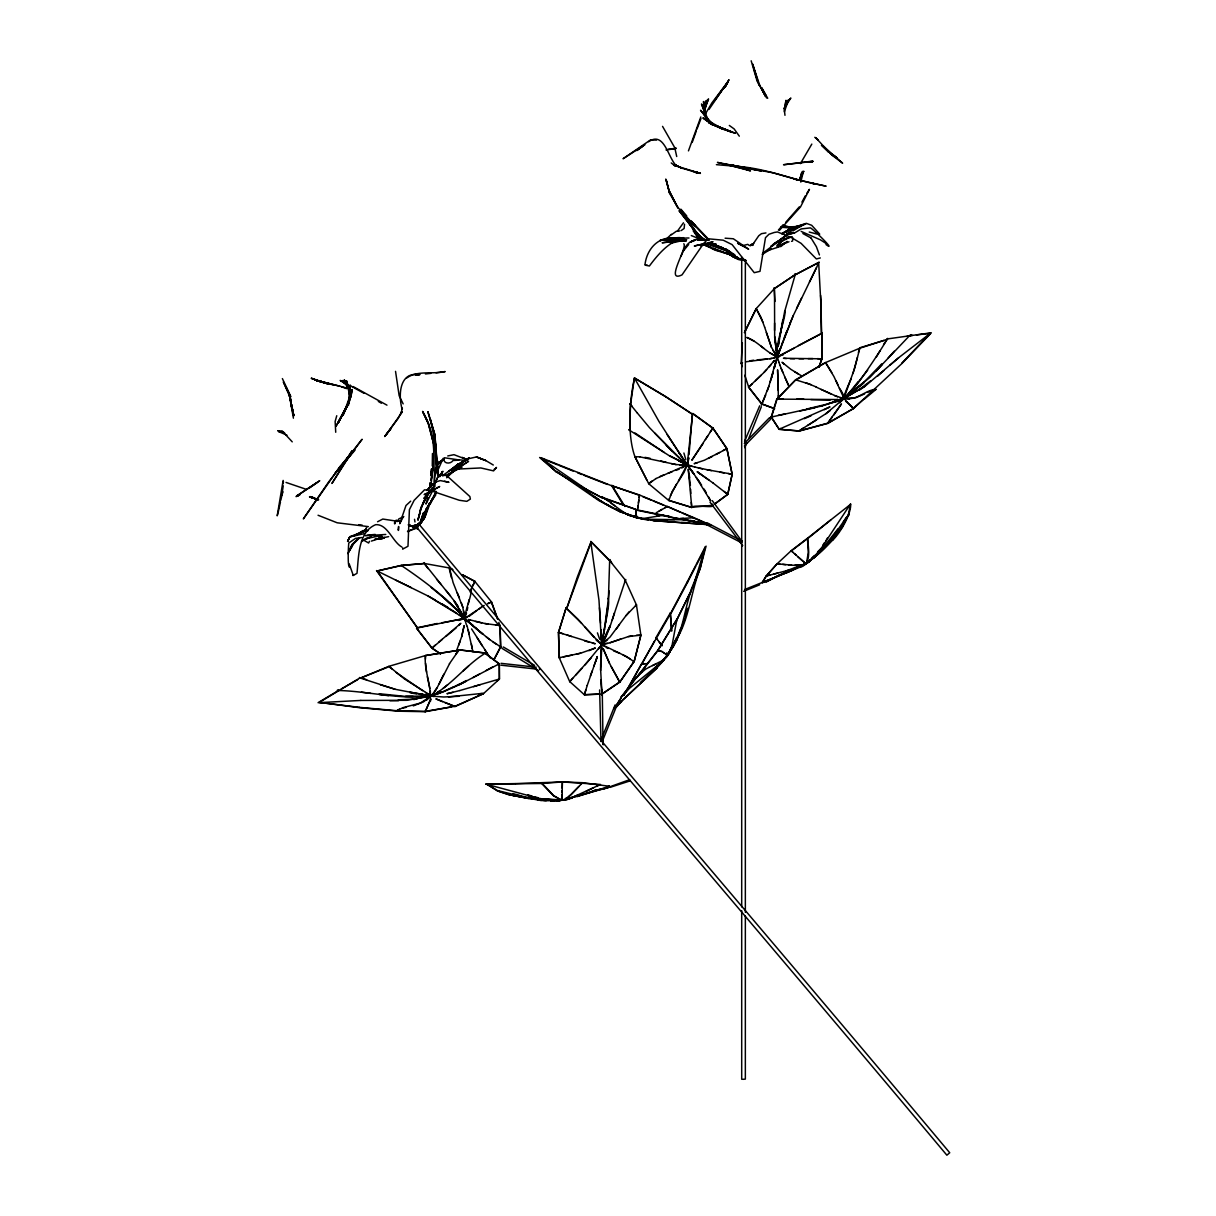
<?xml version="1.0" encoding="UTF-8"?>
<svg xmlns="http://www.w3.org/2000/svg" width="1216" height="1216" viewBox="0 0 1216 1216"><rect width="100%" height="100%" fill="white"/><g stroke="black" fill="none" stroke-linecap="round" stroke-linejoin="round"><path stroke-width="1.5" d="M604.55 646.471L601.935 644.054L610.022 637.062L625.951 615.691L636.439 604.838L640.847 635.026M430.266 696.16C430.692 683.65 423.867 669.119 425.463 655.561L388.907 666.322L404.609 679.06L431.65 696.084M436.118 452.489L434.872 434.644L427.85 411.692L434.872 434.644L437.076 461.791L434.218 434.249L435.982 463.57M693.804 517.651L639.494 494.988L637.792 508.501L638.066 505.795M425.478 659.148L425.509 655.546L459.116 650.195L425.509 655.546M562.187 788.272L562.37 781.949L562.111 798.76L562.248 794.55M600.674 670.274L602.042 695.218L600.75 679.653M764.651 327.195L771.461 347.35L777.024 356.501L774.668 337.364L774.501 288.466L756.154 308.682L760.973 317.27L764.651 327.21M774.562 330.418L774.622 323.076M431.665 696.008L438.079 693.318M432.273 465.926L432.47 453.477M455.058 706.526L435.875 698.85L442.502 701.678M568.936 798.532L607.088 787.786L629.69 779.669M425.22 711.679L430.874 698.774L425.174 711.694L454.966 706.283L483.39 693.698L455.103 706.511L444.828 702.498M564.786 799.718L561.762 800.28L566.322 799.079M600.689 670.259L601.814 644.602L626.544 656.594L634.068 661.686L619.81 682.1L602.118 694.047M601.388 647.064L601.54 644.799L585.018 664.924M399.471 709.156L395.823 711.269L402.846 707.682L420.356 703.076L429.248 697.285M601.084 656.214L601.479 647.216L600.643 665.198M635.056 456.912L634.934 456.699C626.65 433.93 630.01 396.857 634.539 378.115L665.426 396.614M629.675 430.038L630.526 404.73L634.387 377.887L665.365 396.37L692.451 414.337L692.831 413.455L712.941 428.169L726.91 448.643L732.169 474.362M431.665 695.841L441.955 691.889M572.128 798.167L563.418 800.128M601.89 643.918L610.022 626.559L625.389 580.214L609.885 560.85L590.733 541.394L609.657 560.485L608.41 599.078L603.744 634.022M783.53 354.616L777.662 356.668L779.334 356.714C771.567 353.795 786.022 318.47 785.034 311.19M792.726 237.652L792.604 240.996L791.555 241.346M777.358 356.182L777.936 350.147L777.48 356.045M594.138 790.689L566.322 799.262M742.338 366.609L741.182 363.341L742.338 342.912M577.053 796.662L609.429 786.281L607.118 788.014L592.8 791.16M609.429 786.281L608.289 786.235M609.414 786.281L582.555 782.694L562.385 781.949L515.447 783.606M704.733 114.122L705.66 100.928L704.626 109.79M348.49 403.712L349.798 385.426L350.041 392.646M638.932 518.366C634.509 518.928 636.166 509.261 636.424 510.142L669.97 517.058M635.907 512.255L636.439 509.595L601.646 497.557L575.837 483.786L601.494 497.496M844.254 398.605L845.424 399.137L844.254 398.605L822.168 405.931M608.426 599.078L609.049 590.885M430.13 486.506L430.403 483.01M830.847 519.87L807.743 538.551C808.047 548.538 812.638 565.683 797.985 567.735M438.079 693.88L452.747 687.222M807.044 560.926L806.74 563.099M430.722 487.373L433.063 466.047L431.057 480.396M610.022 626.544C591.098 675.062 612.043 606.161 608.182 598.439M689.031 454.647L692.39 414.154L665.532 396.629M452.732 687.435L459.481 684.015M562.385 781.949L600.476 784.472L574.575 796.404L561.974 800.189M466.306 680.534L459.45 684.228M283.222 483.664L283.45 481.506M417.696 525.358L416.45 528.367L417.635 526.102M431.118 475.775L431.498 472.31M607.635 607.407L605.568 622.607M428.777 506.768L424.962 516.982L420.25 523.792L424.931 517.074L429.172 503.333M407.725 531.681L416.83 527.136M798.395 345.542L822.168 333.123L821.955 358.705L818.991 367.126M822.168 333.123L821.849 358.887L818.9 367.232M483.451 693.652L499.381 679.106L499.305 663.814L459.42 684.684L441.925 692.451M431.026 475.319L431.528 471.565M418.091 519.414L417.985 520.266L421.01 507.239L420.219 511.45L423.046 502.77L429.461 491.933L421.329 507.361L426.725 495.11M638.4 502.983L638.78 500.156M779.046 341.483L778.088 346.666L784.609 311.722M467.309 626.483C460.697 614.673 471.352 601.51 471.367 588.574L470.288 592.314M431.057 480.533C435.662 457.398 435.313 432.653 422.834 411.92L428.017 422.94L422.575 411.388M468.342 603.744L468.89 599.944M639.206 497.405L639.494 494.988M282.051 493.59L283.252 485.792M709.536 524.704L653.448 520.63L637.169 517.271M676.522 621.376L672.022 645.59L667.341 655.971M436.392 467.856L435.313 474.316L437.79 461.183L434.021 482.068L436.134 446.956L430.266 418.988L433.489 430.753M350.71 397.723L352.245 389.576L347.67 404.882L343.064 415.234L352.245 389.576L347.882 404.776L338.063 423.214L347.882 404.776L351.47 393.467L349.281 401.386L337.835 423.32L347.67 404.882L351.196 393.604L348.354 405.536M690.992 591.371L691.144 590.505L677.479 618.473L690.992 591.371L700.036 568.951L706.086 546.136L696.677 564.589M598.758 499.442L592.587 495.763M577.843 472.446L540.862 457.657L556.457 472.036L539.63 457.505L545.376 459.937M688.53 457.672L687.602 462.278M833.066 539.889C841.153 531.605 851.109 513.821 850.683 504.23L807.454 538.308L808.336 552.216L806.664 562.202M467.142 610.554L467.75 607.362M594.259 637.518L577.889 619.157L566.094 607.909L558.539 632.472L559.238 657.75L580.579 653.205L595.369 647.991L588.954 650.666M566.094 607.909L558.478 632.35M282.066 494.942L282.735 491.583L280.835 500.217M796.054 379.954L825.542 362.566L833.933 376.534L843.934 398.21L854.757 368.007L859.803 348.202L825.634 362.52L795.826 379.666M858.405 352.427L859.758 348.232M606.465 504.093L620.51 512.012L633.688 516.055M848.251 515.219C838.994 533.915 824.509 551.547 806.71 562.734L814.766 555.97L821.286 548.294L850.531 503.941L848.251 515.204C836.471 530.602 826.85 548.659 810.57 559.907M782.8 319.884L780.11 334.978M741.851 260.437L742.216 258.415M430.692 486.415L431.422 483.01L430.601 486.689M278.251 512.058L280.455 501.95M728.126 473.51L732.123 474.362L727.776 494.38L714.75 504.047M688.454 150.875L700.826 116.964M704.566 111.674L707.119 100.122L704.474 109.06M727.73 494.289L732.154 474.453M283.13 480.411L277.202 515.827L277.902 513.319M676.506 621.422L677.479 618.473L657.643 650.606L662.021 651.502L667.63 655.591M602.558 740.392L602.346 741.334L616.77 705.66M687.542 465.135L687.101 464.026L688.256 462.916L687.374 464.436M678.71 460.986L686.645 464.558L670.046 456.228L628.733 429.734L629.523 429.826M689.016 458.143L687.298 464.33L692.603 413.607L712.971 428.184M800.812 182.111L803.214 172.094M857.417 357.413L852.978 373.555M617.971 509.99L631.378 516.162L611.359 507.391M784.609 311.722L795.234 274.618L792.589 276.366M601.418 643.796L602.999 637.731M430.358 701.465L430.707 700.066M687.405 581.613L705.158 547.078L700.051 568.921L700.386 567.568M599.853 694.169L584.47 694.792L587.191 685.459M591.432 657.537L569.742 681.614L584.41 694.777L585.762 690.05M417.483 524.324L420.979 521.953L423.35 513.076L421.116 521.846L424.384 511.982M725.086 238.199L733.324 238.762L748.646 249.189L737.595 243.23L742.672 245.678L747.779 244.355C751.61 248.003 750.044 242.303 753.388 244.902L751.807 244.355L753.738 243.458M421.055 521.907L423.305 513.228M636.561 635.254L640.893 635.269L634.159 661.519L640.832 635.147L628.414 636.576L610.052 642.747L601.935 644.282L607.529 639.616M765.715 395.002L761.398 405.095L768.846 386.323L777.024 357.23M683.787 243.762C687.83 247.486 664.301 283.465 682.039 274.862L703.836 243.185L708.259 238.792L723.186 240.19L732.108 244.614L754.239 272.688L760 271.335L765.487 237.682L768.968 234.262L774.212 232.484L777.45 231.937L790.841 237.242L801.101 243.352L816.377 258.947L820.298 257.944M777.313 357.17L774.121 368.311L777.556 357.2M774.075 368.342L775.23 364.754M427.941 506.266L420.979 521.755L423.502 513.122L421.101 521.816L420.067 522.059M461.67 636.728L464.147 625.602L461.654 636.728L457.003 649.435M369.451 541.302L368.63 543.02L363.721 540.193L361.562 541.637M802.666 173.782L803.183 171.912M437.198 471.793L443.141 458.341M624.416 513.228L621.224 511.191M336.756 415.735L335.13 421.511L335.722 432.258M601.373 643.842L601.251 644.708M693.257 586.659L705.158 547.063M423.609 513.304L421.101 521.801L423.609 513.304L420.994 519.81L436.453 491.477L433.458 496.858M644.997 264.495C646.806 249.934 657.035 237.363 672.296 237.986L666.444 240.358M770.26 381.794L771.826 376.99M668.998 499.062L668.724 500.445L691.691 507.498M668.815 500.475L672.19 491.462L683.985 472.462L687.131 465.15L676.096 464.558L639.859 456.851M466.564 613.062L464.618 618.093L454.678 601.464L424.338 563.449L401.265 565.394L377.234 570.942L417.362 627.79L416.556 628.262L432.045 648.098L440.633 653.904M834.571 399.882L837.991 399.547L776.75 399.122L771.218 416.982L779.274 429.415L771.218 417.058L822.168 405.931M612.256 619.978L614.445 612.955M427.986 497.587L425.95 504.047L431.832 492.419M625.784 514.14L628.733 514.672M682.921 624.31L684.502 619.278M601.601 497.542L602.604 497.283M633.506 516.587C628.353 513.669 629.782 516.511 633.612 516.268M587.206 685.459L597.314 656.61L593.894 666.049M540.74 458.098L585.975 489.121M671.886 630.952L670.335 612.925L671.369 630.754M761.353 406.722L748.995 437.836M767.342 390.686L768.831 386.323M684.851 618.853L679.334 633.46L672.083 647.702M777.48 356.273L793.212 315.719L818.687 263.066L820.678 300.154M635.938 513.684L637.184 517.94L631.575 515.63M777.662 356.06L780.809 347.35M590.353 676.05L592.101 671.08M782.435 342.958L778.62 353.476M434.294 484.804L437.486 477.614L439.462 475.091L442.518 474.316M711.026 525.327L696.023 521.664L709.597 524.75L653.311 520.661M692.193 142.439L696.373 130.796M851.109 379.027C824.357 436.042 884.99 344.949 887.102 338.975L912.669 335.373M434.34 484.728L437.517 477.721M634.402 516.435L631.378 516.162M595.688 661.094L597.33 656.61M695.902 522.014L684.38 519.794L642.854 519.186M602.558 497.253C613.73 503.439 624.857 516.374 637.123 517.256M680.641 628.702L676.734 638.43M704.702 109.212L708.533 98.891L704.839 108.467M601.768 643.629L609.839 626.103M458.645 645.286L460.241 641.014M682.389 625.982L676.522 640.437L667.934 654.907L676.552 640.361L679.106 633.293M790.43 322.696L782.329 343.079M696.966 129.124L700.948 118.651M421.04 521.77L423.913 514.216M799.231 430.89L827.61 423.198L841.457 403.879L833.72 415.082M824.25 409.701L829.966 406.889L779.106 429.263L799.246 431.057L827.807 423.396L832.139 417.088M591.022 542.488L566.778 608.258L577.418 576.825L590.854 542.275L598.986 600.248L601.525 643.644M727.73 253.202L733.476 257.032L727.73 253.217C728.764 253.202 741.395 263.446 740.787 258.461M670.122 651.396L667.812 655.333L670.138 650.15M784.335 337.44L787.026 330.57M695.947 521.649L670.183 517.089L695.81 521.998M699.595 568.586L690.612 590.991M670.092 517.074L666.839 515.706M615.098 704.9L600.75 740.848M471.869 587.374L475.015 581.385L462.278 574.666M637.944 518.046L641.303 518.046M471.884 587.389L475.046 581.415M759.711 405.81L744.542 441.378M854.073 392.464L844.436 398.468L849.574 398.97M640.999 518.791L648.326 520.098M790.005 323.228L793.212 315.734M347.898 553.63L351.88 544.616L358.477 538.354M667.706 655.409L668.07 654.558L667.478 655.774L665.745 654.284M744.709 447.67L746.852 442.746M670.32 650.332L676.658 637.503M432.82 497.891L429.826 504.67L432.44 499.001L421.967 516.922M670.411 495.702L676.354 484.333M668.982 652.506L667.827 655.242M802.758 172.763L800.508 177.764L803.7 171.365M681.051 256.196C683.726 250.01 686.614 241.908 694.154 240.494L690.566 241.847L695.719 239.689L690.445 242.166L695.947 239.43L704.915 239.415M347.533 541.454L349.843 536.682L366.062 530.875M667.174 506.631L656.23 512.726M425.433 692.527L430.616 695.81L430.145 697.619L430.859 696.388M433.808 485.154L435.267 482.068M347.7 541.333L349.813 536.91L357.322 534.766M624.583 581.415L625.206 580.093L636.53 605.097M668.146 653.615L668.922 651.974M639.388 494.942L611.724 485.792L577.95 472.477M796.586 308.378L801.526 298.148M744.42 332.637L756.23 308.606L762.888 322.118M670.335 612.925L655.971 637.625L662.142 645.787L658.874 641.562M744.542 332.5L756.23 308.606M809.461 281.99L816.483 267.718M347.7 541.105L349.782 536.91L365.043 533.474M348.612 552.383L353.795 543.157L349.615 549.678M440.177 475.851L442.229 471.702L439.721 476.733L442.913 471.276L440.086 476.079M444.068 674.059C442.67 674.91 430.084 706.739 430.342 691.038M365.18 530.176L366.898 526.786M435.07 494.897L424.977 511.799M402.952 517.438L399.73 523.731L405.977 505.522L410.689 501.174M687.785 581.856L695.841 566.2M493.833 659.802L500.551 646.806L499.898 625.51L498.818 622.486M667.554 654.664L676.02 640.026L671.977 647.535M439.234 683.787L449.54 663.708M493.97 659.786L500.749 646.821L500.11 625.541L484.88 623.534L468.403 619.522L470.379 620.099M800.782 174.481L802.423 171.334M621.042 697.346L636.85 676.704L645.316 669.362M670.685 613.198L687.359 581.689M417.529 524.218L418.76 523.959L418.471 524.886M670.867 613.138L641.364 664.316M671.034 613.381L687.739 581.932M625.389 580.214L625.784 579.485L625.206 580.093M802.834 172.55L799.596 178.539L803.806 171.319M750.622 245.617L751.123 244.69L750.698 245.465M801.922 202.099L805.372 195.761M641.653 664.453L654.406 641.197M663.51 521.041L667.234 521.071M683.027 251.302L688.682 244.492M725.891 85.439L728.308 81.107L724.782 86.792M674.606 521.421L667.113 521.299M786.205 103.086L787.755 100.32M643.826 663.936L641.318 664.407L626.392 690.779L627.243 689.958M626.742 690.703L641.318 664.407L646.623 663.586M709.034 109.394L723.353 88.373L713.838 101.582M883.561 344.66L887.741 338.367L887.315 339.37L859.651 347.837M433.58 496.69L436.225 492.146M725.982 85.363L727.746 82.338L726.089 85.105M800.386 163.628L811.817 144.096M704.429 115.581L711.892 102.904L727.67 82.004L714.947 100.001M437 687.678L431.498 695.871M673.208 644.89L673.953 645.362L667.63 654.74M670.518 650.438L672.098 647.292M449.449 663.693L459.101 649.846M668.785 652.718C682.495 636.758 684.137 609.915 690.977 591.402M876.25 357.139L880.05 350.816M703.106 443.46L691.828 460.241L707.849 435.678M602.422 741.578L602.543 740.149M465.485 621.133L459.998 610.022M705.462 439.554L712.865 428.047L726.955 448.765M434.234 484.576L435.997 481.658M616.922 706.314L619.886 701.465M623.55 695.43L625.45 692.33M620.145 701.556L617.181 706.42L614.642 708.092M623.823 695.537L625.708 692.421M402.329 411.89L384.91 436.483M657.765 650.712L677.023 619.111M762.782 581.841L766.262 576.171L777.054 563.859L766.186 575.974M797.59 568.161L762.158 582.51L766.141 576.034L777.632 573.116M725.374 86.366L727.229 83.402L724.736 87.233M348.916 551.38L351.743 546.896M614.825 707.864L621.315 697.589L614.126 708.685M669.408 652.034L671.338 648.979M667.888 655.211L669.317 651.882M752.081 245.495L758.738 235.782L761.459 233.67L765.958 232.925M677.479 231.086L683.468 222.802M402.785 548.051L402.633 549.13L407.998 546.258L409.397 509.702L414.124 500.354L424.506 489.82L430.342 490.519L459.329 500.278L466.853 501.342L470.364 499.077L469.862 496.523L448.552 477.28L445.466 475.243L442.396 475.775L450.072 470.303L455.711 469.178L480.822 467.947L493.59 470.881L496.493 467.415L495.794 468.13M806.755 193.435L809.446 189.331L800.478 206.978L779.441 230.326M825.998 540.679L827.488 537.958M394.334 523.108L396.036 520.509L398.909 520.874M710.311 431.802L712.895 428.062M435.875 494.684L426.178 509.124M426.39 508.987L429.552 504.26L426.39 508.759M848.434 515.569L848.966 514.778L848.251 515.204M678.391 481.095L687.055 465.12L693.986 474.042L691.889 471.063M349.98 567.31C347.259 568.89 348.384 546.242 348.779 542.99L355.543 538.369L361.775 537.518M418.73 523.625L420.189 523.807L424.87 517.134L420.326 523.762L424.931 517.074M667.569 654.892L668.982 652.825M843.433 521.725L846.959 516.663M609.474 663.237L603.136 648.584L609.459 663.252L619.734 682.176L634.007 661.519M820.526 550.894L837.915 528.945M598.424 648.934L599.944 646.79M616.223 629.128L619.461 624.553M822.73 545.498L824.281 542.898M867.692 370.15L854.179 387.387M741.182 363.341L742.459 362.809M664.59 658.327L666.748 655.88M830.406 541.53L842.931 526.3M667.113 656.078L656.078 667.782M657.157 667.964L614.521 707.712L656.807 668.07L667.295 656.047L653.007 670.563M725.785 252.533L739.009 258.324M455.772 654.071L459.207 649.861L484.986 653.007L499.274 663.754M347.822 456.942L335.008 473.495L355.072 450.102M385.244 435.784L398.088 418.502L401.569 411.798L401.022 413.546L402.344 408.135L402.146 409.245C398.149 395.443 399.258 371.275 419.338 374.68L415.34 375.182L420.067 374.528M385.396 435.617L390.944 428.579L384.697 436.438M348.05 457.034L351.622 452.55L331.938 483.451L351.986 450.847L343.353 464.436L362.094 439.265L328.882 481.627L303.346 518.898L340.1 466.366L351.333 454.176M384.378 537.366L381.626 539.19L376.762 539.205M636.454 677.51L657.613 650.636L662.006 651.533M636.804 677.692L657.674 650.834M833.386 537.746L836.623 533.672M774.486 288.496L774.121 287.721L774.972 301.462M761.839 403.879L774.683 408.682L761.733 404.001L748.57 387.235L764.043 372.4L774.501 360.438L773.057 362.231M667.462 655.85L662.006 660.805L648.903 667.341M821.271 548.294L817.578 551.897M569.787 681.69L572.66 678.346M748.554 387.22L752.202 383.77M625.951 615.691L629.28 611.694M418.532 524.187L417.362 528.565L409.929 525.449L417.362 528.58M741.699 258.446L740.711 259.525L733.552 257.078L740.635 259.555M850.926 391.035L848.373 393.786L858.055 381.824M807.591 562.947L810.738 559.983M429.461 491.933L423.882 498.454L430.57 491.735M774.987 336.984L777.313 356.136M780.778 241.178L776.994 245.586L782.222 240.677M821.849 358.918L817.41 358.614M769.12 366.898L771.309 364.344M429.248 487.783L435.495 482.053L440.298 480.594L448.962 482.311L444.539 481.232M785.658 222.422L799.322 206.857M430.297 491.051L435.039 485.67L430.57 490.686M778.407 230.067L783.089 224.747M578.922 786.539L571.262 794.565L565.592 798.654L567.234 797.696M844.558 397.951L869.957 377.37L909.948 335.251M662.629 661.17L640.391 682.45M446.667 477.782L462.217 462.81L448.674 475.182M887.999 358.158L894.246 351.242M806.527 563.008L815.191 556.806L826.044 545.619M776.766 353.628L774.683 337.349M581.795 668.481L575.654 675.138M580.731 784.502L582.54 782.694L569.164 796.282M870.747 380.745L858.846 389.88L844.375 397.738L863.542 382.645L881.798 363.797M844.208 397.708L848.312 393.71M844.39 397.936L845.926 395.58M876.143 371.093L882.208 364.587M821.423 550.924L832.854 539.691L822.046 549.678M902.029 362.915L930.255 333.321L916.438 334.932M902.242 363.204L931.334 332.804L907.273 336.102M795.234 274.618L774.562 288.435M764.043 372.4L766.642 369.664M458.858 625.389L460.834 623.306L438.809 642.185M844.436 398.468L855.699 397.754L864.591 393.908M823.718 548.082L819.447 551.775M788.287 100.685L790.841 98.04L784.016 108.65L788.302 100.32L784.381 111.796L785.977 100.29L784.335 109.79L784.974 115.307M769.302 417.909L744.283 443.49M770.61 419.216L744.405 446.029M663.89 660.273L629.614 688.21L621.011 697.391L636.318 677.677M820.542 551.866L807.971 562.522L809.278 561.822M776.796 399.061L795.659 379.818L796.86 379.894M810.966 384.621L795.659 379.818L776.994 399.319L771.4 417.225L769.91 417.802L772.89 416.51M438.505 464.01L440.998 461.487L438.368 463.539M430.418 696.373L426.451 700.279M808.898 561.974L809.795 561.093M353.522 543.81L359.83 537.594M662.021 662.31L655.758 668.207M449.92 473.875L468.601 461.274L457.322 468.114L447.169 476.429M902.181 363.28L853.602 408.439M839.694 402.739L843.661 398.863L825.755 413.774L799.064 430.905L779.152 429.278M761.338 375.121L755.486 380.699M813.124 558.326L823.536 547.702M617.941 705.128L621.604 701.632M802.332 565.273L806.178 563.373L785.734 571.064M664.863 240.449L671.384 234.293M434.218 483.39L428.564 488.65M777.1 563.798L791.16 550.742L804.597 562.613L797.878 556.776M459.8 690.551L499.411 679.03L499.335 664.103L485.093 653.357C467.978 663.708 454.07 681.842 436.514 693.044L439.478 691.083M805.615 564.148L806.421 563.342L805.144 564.406M807.454 538.308L791.206 550.696M497.42 680.686L499.411 678.862M638.978 674.378L642.048 671.582M463.342 670.776L468.586 666.003M655.971 478.542L648.751 483.77L634.95 456.745L636.105 456.623M446.971 476.277L452.504 471.322M849.847 393.482L844.466 398.012L864.895 386.338L898.609 357.762L930.255 333.351M430.646 696.403L423.381 701.921L413.258 705.903M877.542 376.185L883.804 370.637M459.177 464.497L456.684 466.686L461.077 463.083M787.086 241.361L781.022 246.453L777.191 247M458.66 620.479L464.208 618.655M812.957 558.038L815.799 555.332M435.267 645.134L431.923 648.143L416.602 628.11L464.056 618.534M456.106 627.912L445.922 636.439M853.374 408.211L864.394 398.681M864.606 398.909L876.067 389.363L867.19 392.388M807.637 538.46L791.342 550.894M863.786 383.04L853.708 391.248M889.869 365.21L898.609 357.793M679.577 458.326L686.812 464.284L667.174 434.644M799.14 430.905L803.29 428.108M476.657 610.69L468.935 616.451M785.931 235.752L762.554 253.369M437.03 464.33L442.609 459.815M442.35 639.297L431.954 648.174L440.466 653.904M443.095 688.393L447.67 684.714M484.211 605.431L464.786 618.336L467.476 617.15M810.175 560.394L815.1 556.654M358.492 534.052L362.946 530.541M782.39 240.342L779 243.018L790.43 236.74L783.53 239.446L792.3 236.786M406.448 378.161C417.24 370.09 432.638 374.482 445.162 371.579L436.012 372.78M443.232 459.526L440.876 461.381L443.84 459.116M771.294 248.794L762.189 254.448M746.016 260.513L741.608 258.917L742.626 258.294M450.574 469.908L466.716 459.131L476.49 456.942L485.655 460.484L493.301 465.014M770.99 246.331L785.992 235.357M770.929 246.377L777.814 241.254L773.285 244.142M353.613 574.97L353.005 575.578L356.987 573.329C358.735 557.171 357.93 532.061 375.668 524.674C387.63 523.838 392.479 541.88 401.918 547.078M457.338 465.743L451.835 469.786L457.444 465.698M714.689 503.895L727.685 494.35L713.154 483.086M825.831 413.774L830.239 410.537M643.279 145.814L636.789 150.556L644.875 144.643L623.078 158.734L650.621 139.855L656.518 140.114M810.19 162.002L811.65 161.257L783.53 164.738L812.957 161.378L811.574 162.138M478.937 608.988L481.399 607.194M566.99 798.182L565.805 799.064L567.082 798.167M648.645 141.71C664.742 130.538 668.086 159.053 676.993 166.349M792.999 230.858L802.317 225.188L798.061 227.088L805.919 223.714L797.118 227.392L786.828 233.806M635.497 605.568L636.454 604.884M671.49 234.734L676.263 231.298L679.714 230.918M780.338 239.582L787.33 234.87M649.511 482.889L652.247 480.928M777.693 576.338L762.158 582.525M767.296 581.02L766.46 581.613L783.986 572.979M808.564 561.382L806.725 562.658L810.206 560.181M806.862 562.871L810.479 559.77M309.122 488.194L316.874 482.798M864.895 386.338L859.134 390.29L858.694 389.652M602.057 693.895L619.674 682.009M662.066 660.729L663.997 659.406M360.27 533.383L366.518 529.218L353.294 535.906L359.404 533.535M774.364 288.678L792.346 276.625M800.493 566.778L805.144 564.27L803.639 564.589M803.913 565.09L805.144 564.27M461.502 462.84L469.072 458.052L451.866 469.604L468.768 458.189L456.365 466.078L463.266 461.29L459.329 463.494M808.473 561.245L806.907 562.932L810.418 560.789M784.685 232.454L789.336 229.52L781.934 233.67L793.151 227.544L806.314 223.334L811.68 225.294L819.736 234.156M816.514 419.93L807.591 425.463M360.301 677.707L319.291 702.377L359.419 707.682L396.051 710.95M804.49 564.574L785.506 572.812M430.251 696.236C399.654 699.762 367.977 691.205 338.58 690.506L318.075 702.696L360.848 700.431M794.23 233.198L801.238 228.927L810.114 227.909C811.194 226.86 837.672 252.974 826.135 244.674L825.846 243.337L820.466 239.856L801.192 231.42M659.102 511.1L661.899 509.413M793.881 348.293L777.662 356.668M827.746 423.153L853.541 408.5L827.929 423.335M741.654 258.871L745.454 261.546M783.074 233.107L789.336 229.52M664.696 507.756L667.341 506.373L680.443 512.27M341.331 688.925L357.671 679.668M781.934 233.67L793.151 227.544M697.057 462.916L694.154 463.691L704.459 460.21L719.538 452.504M645.377 669.286L648.842 667.417M715.89 454.541L726.894 448.598L732.123 474.179L706.967 469.71M494.152 469.33L495.034 468.859M473.039 677.586L479.621 674.014M723.201 450.528L726.894 448.628M486.126 670.487L492.693 666.976M806.117 563.449L793.881 568.602M432.379 490.398L439.69 486.522L424.156 494.623L434.857 490.458M779.091 429.248L780.52 428.488M778.362 575.654L780.55 574.499M681.811 467.993L686.873 464.983L655.986 478.557M459.405 684.669L466.245 681.188M446.226 475.167L462.065 467.142M708.35 458.432L712.181 456.502M419.292 522.454L420.31 523.746M593.454 787.801L586.158 791.327M447.746 455.954L453.978 454.678L467.506 459.846M596.98 786.038L599.61 784.776M785.004 232.469L793.44 228.441M377.568 521.755L382.797 519.05L394.759 520.858M741.654 258.886L743.569 259.145L745.484 261.516M652.566 665.578L656.123 663.921M371.336 541.105L379.985 538.278L374.634 539.448L388.634 536.636M430.388 696.038L395.154 689.29L360.468 678.087L362.854 677.13M681.142 230.599L684.137 228.456L684.532 224.215M843.083 398.377L828.172 403.864L806.983 408.971M779.517 355.817L822.062 333.245M804.399 418.654L811.102 415.75M659.893 476.566L663.921 474.848M792.619 570.228L779.046 575.73M361.608 540.938L371.397 536.879M744.633 589.532L763.481 581.978M743.675 591.326L759.666 584.79M574.545 796.404L578.39 794.823M403.803 516.602L398.848 518.898L397.267 521.603M828.005 403.712C839.45 400.474 849.27 401.63 839.466 388.36M364.04 676.658L374.665 672.418M376.185 671.81L387.661 667.234M388.801 666.368L360.498 678.072L359.556 677.57L360.498 678.072M497.648 664.468L499.305 663.814M785.855 573.207L789.686 571.17M675.883 470.425L679.227 469.118M784.229 573.466L777.358 575.928M742.368 258.172L739.86 259.251L732.306 255.056M560.85 800.63L558.661 800.356L559.634 800.569M497.739 619.005L491.553 602.072L487.555 603.714L491.522 601.966L474.833 581.385L462.034 574.636M420.006 525.282L418.745 525.038M441.94 692.117L431.634 695.476M620.646 639.054L610.052 642.732M668.01 473.282L672.053 471.838M789.731 233.882L792.984 232.758M416.45 528.291L407.497 531.316M609.976 787.39L629.994 780.915M790.005 233.806L793.531 232.59L788.546 234.278M741.258 363.113L742.414 362.702M700.69 245.89L713.047 241.741L694.306 245.997L705.28 243.519M795.127 227.635L803.685 224.762L788.713 228.243L795.857 227.377M371.427 536.742L364.998 538.886L378.982 535.982L374.513 536.15M568.237 798.669L571.079 797.726M859.894 348.171L883.895 340.465M473.632 686.645L480.259 684.638M773.802 357.975L777.024 356.501L773.057 350.542M569.681 681.553L559.254 657.78L560.257 657.491M412.513 526.254L418.076 524.719L412.452 526.346L418.076 524.719L413.562 525.631M417.134 627.79L437.304 623.458M559.147 800.158L563.844 800.113M561.062 800.265L543.993 800.432L525.646 797.498L497.298 790.476L486.43 783.955L497.39 790.871L510.279 794.945L528.246 798.198M789.868 569.863L773.71 574.089M566.93 799.535L569.225 798.882M462.202 618.959L442.138 622.729M790.567 233.989L793.911 233.046M789.002 241.771L780.626 245.085L785.293 242.638L777.024 247.456L780.702 244.203L777.009 247.517L767.205 250.754M453.021 692.299L446.941 693.728L459.8 690.551M299.622 494.745L297.038 495.626L319.747 480.715L296.02 496.599L298.589 495.718L297.57 495.794M767.007 575.715L769.85 575.001M745.712 361.806L771.993 358.462M576.232 654.223L580.579 653.19M663.146 515.295L641.835 518.73M430.251 696.297L406.676 700.31L360.863 700.431M463.965 618.032L428.184 596.068L377.218 570.988L401.614 565.47L424.627 563.51L424.202 562.628L424.369 563.464L449.494 567.978L453.082 582.525L462.855 607.346L464.421 617.926L463.676 610.827M670.457 243.291L685.93 239.78M402.815 708.122L406.19 707.362M814.963 407.74L799.991 410.978M439.462 475.091L441.545 474.635M595.232 790.4L594.366 790.37L608.122 787.816M685.581 239.962L686.721 239.704M607.483 643.477L601.935 644.282M628.414 636.591L632.411 635.74M566.322 799.626L568.936 798.988M786.706 233.746L792.118 232.986M778.24 415.325L785.445 413.85M561.594 800.189L563.829 799.794M762.28 582.662L766.582 581.81L778.301 575.685M563.434 656.822L571.946 655.15M560.074 800.614L551.73 800.964M368.326 530.556L361.912 531.772L367.065 530.814M414.002 525.57L417.696 524.917L417.301 528.352L409.929 525.51L417.301 528.504L409.929 525.51M425.22 711.375L451.242 706.922M749.877 360.818L753.692 360.194M656.351 516.025L659.771 515.478M769.774 358.735L777.009 357.185M419.155 698.014L413.805 699.61L413.683 698.866M776.75 399.122L783.332 398.711M561.99 800.128L566.337 799.535M676.111 148.565L666.018 149.963M482.326 693.394L448.491 696.92M667.903 149.325L676.309 148.2M684.456 240.464L662.127 242.774L674.895 240.95L686.082 240.92M667.721 239.37L660.394 240.373L669.028 239.157L660.182 240.464L669.043 239.142C644.526 243.276 677.586 236.284 681.112 237.85M519.764 796.662L541.059 800.554L559.178 800.538M478.709 693.88L483.482 693.409M557.004 800.797L561.078 800.022L556.442 799.794M688.986 238.002C672.007 237.318 658.631 253.673 649.39 266L645.073 265.149L647.338 265.24M365.317 535.77L385.776 534.462M561.974 799.839L564.072 799.976M425.433 373.95L430.783 373.358M738.431 258.75L731.546 254.524L738.538 258.734L732.397 254.63M482.57 634.129L464.527 618.67M712.242 504.093C718.154 509.641 693.652 503.622 691.782 507.513L688.241 469.209L690.414 485.351M605.994 787.892L607.103 788.014M691.296 502.39L691.691 507.346L712.743 505.294M767.022 359.07L757.249 359.814M398.286 699.838L413.729 699.109L430.221 695.81L405.779 696.449L379.27 693.743M367.004 535.162L375.242 534.432M539.478 799.535L561.002 799.976L545.026 798.882M475.806 628.292L489.622 639.555L501.6 647.49L499.487 646.182M683.438 518.366L679.82 518.654L693.895 517.682L707.226 523.549M672.494 238.883L681.142 238.199L670.776 239.005M458.918 696.282L443.794 696.996L431.574 696.16L434.066 696.494M377.522 571.003L376.519 570.593L417.301 627.699M298.604 494.775L300.063 494.684M472.705 625.617L482.934 634.114M681.264 238.351L670.928 238.99L681.553 238.366M418.942 696.753L426.968 695.795M562.309 781.949L541.698 783.484L485.686 784.138L515.371 783.606M458.63 460.195L453.066 460.484C450.33 464.725 442.107 463.646 444.342 457.748L458.63 459.876M470.227 623.458L476.17 628.277M584.41 694.701L599.792 694.017M683.726 237.682L671.627 238.199L680.854 237.88M801.42 226.419L780.794 227.164L789.625 227.939M794.565 565.334L802.028 564.695L794.55 565.349L777.07 563.844L779.821 564.011M821.94 358.811L783.454 358.264L786.387 358.568M558.889 800.341L539.615 798.562L486.491 784.274M395.99 711.162L425.098 711.694M550.848 800.842L554.359 801.101L550.818 800.66M808.184 358.644L812.79 358.583M466.351 620.114L473.1 625.602L464.846 618.686M799.018 358.811L803.609 358.766M468.13 621.665L470.562 623.443M528.291 798.517L510.31 794.96L519.749 796.662M830.178 400.094L810.95 399.669M389.941 700.75L398.483 700.72M528.398 798.517L535.01 798.562M790.187 358.735L794.504 358.796M679.638 464.922L686.66 464.573M425.098 711.375L396.006 710.646L359.465 707.362M684.502 240.57L668.177 239.841L673.634 240.114M374.619 536.256L382.569 536.545L376.702 535.618M845.88 398.316C857.158 400.672 865.807 389.728 875.9 389.378M681.614 522.378L688.758 522.682M703.562 243.717L716.33 244.294L712.637 243.823M677.266 240.297L684.547 240.677M639.829 456.821L634.95 456.745L646.897 480.198M796.997 398.863L803.913 399.243M539.615 798.562L553.63 800.28M459.982 613.533L464.041 617.91L454.146 601.403M461.943 615.813C448.066 597.968 415.477 574.864 401.204 565.44M463.889 618.032L461.578 616.588L463.646 618.017M641.926 518.746L637.716 518.001M410.75 525.525L408.15 524.871M788.561 564.999L791.57 565.227M716.391 164.662L740.407 166.653L761.49 170.985L752.598 169.434M458.432 459.785L465.257 460.362M454.054 607.392L449.814 603.014M659.923 520.798L650.21 519.825M537.29 799.611L546.242 800.63M282.294 431.878L278.023 430.722L282.294 431.878L278.479 431.528L286.976 435.191M368.387 526.619L337.166 522.789L318.06 515.25M536.271 667.204L501.038 663.343M536.119 669.043L500.886 665.182M663.252 515.31L670.229 516.709M338.58 690.506L337.212 690.354L338.443 690.095M646.38 519.308L637.853 517.986M500.11 625.541L495.596 624.978M736.501 166.349C763.998 167.96 789.67 178.6 816.392 184.239L812.531 183.373L825.862 186.109L824.934 185.926M358.674 524.704L362.155 525.114M782.724 564.346L785.612 564.695M449.373 602.969L444.402 598.029M379.529 694.579L388.512 695.674M447.306 607.392L456.73 613.122M361.35 692.147L370.789 693.394M359.374 707.347L319.322 702.407M434.386 599.807L447.518 607.422M430.358 695.674L409.944 692.147M427.789 695.658L421.131 694.138M680.823 240.282L685.961 241.042M443.779 597.938L457.9 610.842L463.782 617.88M431.209 587.495L443.977 597.968M484.88 623.519L488.163 624.021M644.571 519.004L647.231 519.414M690.262 520.448L694.655 521.193M531.787 798.319L536.454 799.11M747.262 168.522L717.44 162.412L748.068 169.769L732.336 164.966L750.53 170.878L723.018 163.613L772.95 172.763L799.611 180.363L793.896 178.95L825.862 186.109M720.039 472.203L724.098 472.902M691.311 235.57L703.152 240.327M644.906 457.353L650.074 458.28M410.111 692.786L416.45 693.956M635.527 517.514L636.941 517.788M711.436 470.638L695.05 467.111M671.49 463.661L676.096 464.558M699.641 173.265L695.978 172.535L699.413 173.25M670.122 516.694L636.576 509.762L601.783 497.131M525.525 797.012L530.222 797.985M592.374 643.142L595.262 643.75L558.463 632.411L559.208 657.674M784.442 225.462L792.923 228.167M481.703 622.926L475.502 621.482M698.364 467.978L702.468 468.874M695.187 172.277L700.218 173.386M698.926 173.037L695.248 172.201L700.416 173.386M558.463 632.411L562.841 633.673M339.918 386.217L315.157 380L348.855 388.527M520.965 795.918L524.005 796.647M692.846 171.426L700.188 173.189M700.036 173.234L694.518 171.897L699.656 173.158M535.177 797.027L538.065 797.726M673.831 165.27L699.276 173.022M638.142 517.53L641.197 518.29M839.846 397.617L843.585 398.468L834.571 395.641M809.248 232.043L816.681 233.974M322.574 382.219L317.178 380.806L328.183 383.557M660.82 460.955L666.262 462.399M695.035 467.172L687.633 464.968L692.269 466.412M316.753 380.669L326.633 383.435M527.987 795.568L533.839 797.194M315.005 379.909L327.043 383.511M708.761 243.58L720.374 246.848L723.702 248.292L711.938 243.55L729.129 251.347L725.146 248.854L729.858 252.046L726.302 249.28L734.859 254.858M332.926 384.864L320.431 381.322L328.578 383.891M532.258 796.252L527.805 794.732M395.17 689.274L380.258 684.73M693.774 171.654L681.598 168.051L674.53 164.662L682.358 168.401L675.336 165.072L676.157 165.634M706.116 243.793L728.08 251.484L717.014 246.088M320.218 381.596L327.271 383.754M584.562 640.862L588.711 642.124M703.152 240.023L698.06 238.458L704.034 240.342L698.911 238.169L703.061 240.327M668.724 500.323L691.6 507.346M309.487 496.873L317.3 499.305M328.001 383.709L311.372 378.282L318.622 381.034M310.065 496.994L318.698 499.73M601.206 644.07L596.296 640.254M281.367 431.65L284.59 432.714M639.236 495.246L611.618 485.594L623.048 504.594M567.249 635.041L571.596 636.515M286.018 482.433L306.432 489.379M510.355 795.31L497.39 790.886M309.943 497.01L317.954 499.806M560.576 799.642L553.523 795.477L541.637 782.861M341.574 386.825L346.545 388.618M686.554 464.36L669.834 455.787M630.116 515.417L626.134 513.806L630.162 515.28M705.113 245.282L710.038 247.091M711.846 247.76L705.979 245.571L709.43 247.03M361.912 677.966L366.7 679.774M577.813 472.918L582.054 474.559M583.634 475.182L607.438 484.454M805.767 382.66L816.073 386.901M741.334 542.792L740.286 541.789M613.563 650.834L619.81 653.342M547.109 460.636L557.49 464.801M559.223 465.485L573.086 471.033M311.372 378.282L317.726 380.806M837.596 396.766L821.104 389.424M310.095 496.554L317.984 499.73M642.823 496.706L651.487 500.247M653.22 500.946L663.617 505.187M620.646 511.526L624.614 513.152M712.865 248.49L716.3 249.949L713.169 248.49M682.085 512.97L707.089 523.792M467.476 459.815L462.186 457.429L467.218 459.739M310.278 496.706L316.966 499.548L312.056 497.055M621.102 511.632L624.462 513.076M420.067 525.19L419.11 524.704M620.51 512.012L598.576 500.43L556.563 471.474M830.695 393.862L815.997 386.992M615.6 509.17L618.974 510.75M713.017 248.444L717.486 250.557M714.446 249.052L737.018 257.26M730.603 253.946L736.318 256.713M395.519 580.017L411.236 587.617M831.516 154.63L836.714 157.73L828.096 151.483M744.466 259.753L746.046 260.558M713.002 248.353L737.154 257.321L728.095 253.779L733.932 255.725L729.19 253.308L733.962 255.77L715.023 250.131L703.456 244.294M311.554 496.873L316.099 499.138M538.642 670.685L502.041 648.386M738.416 258.582L731.12 254.722M606.13 647.49L608.122 648.508M707.362 522.941L742.201 541.15M706.526 524.613L741.167 542.594L740.483 541.956M616.254 509.306L621.057 511.769M623.033 654.907L630.162 658.905M452.519 569.635L449.342 567.978L452.778 569.681M347.882 384.545L340.176 380.441L347.791 385.138M353.126 386.551L386.962 405.156M831.82 154.63L834.83 156.256M802.849 233.518L810.935 237.926M354.16 387.904L364.131 393.346M559.102 799.049L561.427 800.113L553.493 795.826L541.698 783.484M428.184 596.083L435.146 599.914M784.335 364.359L782.055 362.262L790.826 369.314L802.18 376.23M534.599 665.38L503.302 646.973M754.178 341.24L746.867 337.425C758.206 341.711 765.837 352.108 776.948 356.714L769.713 352.746M830.634 153.566L836.714 157.73L829.935 153.292M378.328 401.432L381.383 403.226M634.22 516.162L635.649 516.998M831.653 154.128L833.796 155.405M600.233 500.688L611.374 507.406M794.55 371.746L798.38 374.057M441.818 603.759L447.944 607.468M634.95 432.957L664.316 452.519M422.606 690.673L396.158 672.478M634.722 516.192L635.968 516.982M556.487 472.066L577.235 484.363L598.409 499.305M556.578 471.504L575.761 483.74M343.581 381.322L346.742 383.359M598.394 499.29L604.823 503.485M493.042 642.033L496.66 644.419M676.005 640.102C689.001 620.206 691.326 590.262 700.051 568.921M347.73 384.834L341.559 380.669L348.566 386.81M697.315 471.854L713.154 483.071M459.268 614.992L461.837 616.603M701.009 474.422L697.315 471.869L709.156 480.183M604.762 498.59L607.772 500.658M566.17 608.122L581.552 623.23M729.326 125.461L734.13 128.911L739.313 136.177M350.223 385.366L353.05 387.448M611.07 503.09L614.612 505.719M663.434 652.445L664.742 653.402M633.08 660.698L634.068 661.443M832.61 155.648L842.642 163.187L823.278 146.102L829.464 152.547L816.194 138.198M760.79 345.982L763.937 348.445M611.967 485.306L624.963 506.51M486.309 636.91L489.622 639.54M671.232 162.944L675.473 166.303M464.77 618.686L466.579 620.114M686.66 464.33L684.471 462.414M815.51 137.834L817.882 139.734L814.857 137.286M686.584 464.178L682.191 460.484M724.143 491.462L726.788 493.574M695.005 231.967L704.049 239.278L697.346 234.293L701.024 237.09L690.171 225.066L679.06 210.657L695.841 231.982L685.626 217.421L700.051 237.378L690.171 225.066L681.051 209.608M685.155 616.953L687.754 608.228M668.648 500.399L648.782 483.786M792.756 552.079L791.282 550.939M601.266 644.024L596.387 639.586M828.643 152.289L821.438 145.403M392.403 669.195L388.998 666.718M654.664 433.002L682.237 460.606M708.913 121.57L713.002 125.278L703 117.982L712.454 124.594L732.169 132.377L709.08 122.922L732.503 132.27L709.08 122.922L722.106 128.911L735.391 133.289L712.758 124.503L723.444 129.352L703.334 117.906L713.549 125.126L700.522 110.246L708.214 120.232L701.51 103.968L705.189 114.35M794.489 553.599L796.206 555.195M598.318 641.44L584.926 627.046M671.475 450.589L679.501 458.158M281.945 430.768L292.235 441.849M833.082 402.344L840.013 399.486M680.002 209.927L708.791 240.479M671.308 450.224L649.466 427.622L637.169 412.817M666.246 445.39L671.521 450.65M348.901 386.779L342.714 380.532L348.46 387.646M691.418 221.282L708.791 239.506M853.313 408.272L845.394 400.566L853.51 408.515M825.755 362.885L831.79 372.552M694.853 226.647L677.145 206.538L668.891 190.228L666.125 179.603L669.758 193.587L678.102 208.088L668.891 190.228L669.758 193.587L665.745 179.071M680.854 209.182L686.721 215.901M846.123 401.554L846.959 402.511M691.433 221.221L696.373 226.951M692.512 222.482L694.944 225.31M418.866 524.005C594.685 734.555 773.619 942.43 949.726 1152.753L946.869 1155.2C770.777 944.908 591.858 737.048 416.07 526.513M436.529 579.135L441.165 584.622M632.062 406.281L629.751 403.666L637.169 412.832M445.907 590.307L450.513 595.992M847.567 396.674L846.883 395.641M609.672 560.5L609.839 559.527L611.663 562.962M657.218 639.57L655.91 637.746M761.778 403.834L748.676 387.098L744.846 375.242M738.097 539.387L710.007 502.132M602.817 743.751L603.486 744.618M425.114 564.71L428.017 568.586M712.272 500.642L742.307 541.88M690.262 468.905L694.002 474.073L688.758 466.868L690.217 468.798M687.344 464.938L688.834 467.035M739.146 540.755L742.596 545.619M454.678 601.464L458.098 606.298M693.926 473.89L710.661 500.901L708.533 496.797M693.135 230.751L699.276 239.613M857.858 387.281L863.421 382.447M600.522 670.016L600.841 660.47M699.033 481.323L696.403 477.478M686.706 464.026L679.075 452.61M471.565 628.915L490.124 657.856M679.151 452.762L681.842 456.882M698.972 481.156L701.602 485.184M484.926 650.028L487.525 653.995M482.281 645.924L476.778 637.199M685.626 217.421L693.105 229.322M694.974 232.302L699.443 239.658M811.102 238.093L816.422 246.772L819.417 254.934M347.974 385.913L344.234 379.802L349.63 391.324M705.858 117.526L707.545 120.323M704.064 489.045L706.344 492.875M811.954 557.901L814.462 555.423M767.722 98.268L761.626 87.689L766.217 95.912M662.553 126.373L674.758 147.698L676.719 156.514M766.582 97.934L759.331 84.862L765.442 96.231L762.052 89.482M611.238 666.672L619.689 681.994M282.37 378.586L290.867 396.629M403.165 403.879L399.167 395.778L395.534 371.366M290.426 396.598L283.358 381.961L291.095 399.699M835.985 380.638L837.854 384.666M602.802 743.812L603.045 744.633L602.239 689.685M285.821 386.551L290.381 396.477M788.819 385.867L784.761 377.051M788.743 385.913L781.143 368.448M604.595 629.128L601.631 643.492L600.978 629.645M679.258 452.99L659.011 421.542L634.509 378.115M457.246 592.709L459.42 597.892M782.906 372.537L779.851 365.058M771.461 347.35L766.338 332.546M600.582 623.139L599.503 607.726M349.235 563.966L353.157 575.062M491.355 602.042L497.526 618.99M599.716 639.342L597.436 632.867M512.757 793.592L519.369 795.294M778.863 362.216L779.912 365.043M461.35 602.893L462.84 607.346M759.848 85.743L752.613 64.022L758.936 84.938M349.843 391.218L346.484 380.714L349.463 394.577M753.89 69.038L758.83 84.618M778.924 362.186L777.45 357.352M683.894 453.006L685.824 459.602M757.264 81.67L751.184 60.8M467.263 626.498L472.933 651.746M293.482 414.443L291.384 405.992L293.71 415.994L289.393 395.185L293.71 415.188M451.394 577.615L449.373 569.134M468.236 629.994L469.3 634.342M538.004 799.368L553.052 800.295M429.795 688.469L427.318 676.734M405.718 696.221L413.166 696.373M471.382 643.963L472.294 648.721M291.49 404.214L293.664 415.325L289.393 395.185L293.406 418.182M543.886 799.854L549.07 800.219M539.478 668.177L539.691 669.393M414.519 519.293L414.975 521.968M705.523 114.274L703.502 101.536L704.383 110.534M689.183 474.24L689.67 477.66M426.558 672.159L425.6 663.252M423.411 697.133L426.983 696.327M434.142 434.234L434.735 439.675M435.115 443.293L435.708 448.719M742.307 544.753L742.414 545.832M485.047 653.022L459.207 649.861M437.137 464.862L437.912 475.532M820.602 295.366L820.876 299.987M437.669 462.338L438.535 476.687M350.086 385.214L350.269 388.786M690.642 489.349L690.81 493.438M600.993 741.532L599.61 689.958M778.316 390.473L777.586 369.846L778.438 398.757L778.392 395.504M820.709 300.246L821.423 333.26M820.906 300.078L821.56 333.138M562.202 790.461L562.233 792.574M745.347 262.626L745.347 912.319M745.347 916.089L745.347 1079.094L743.478 1079.291L741.699 1079.23L741.699 910.632M741.699 257.184L741.699 906.878M398.407 529.386L398.392 530.434L398.62 526.482L398.407 529.386M431.513 469.011L431.102 474.27L431.513 469.011M430.297 482.737L429.993 486.172L430.373 482.706M773.072 372.43L771.598 377.173L773.148 372.37M420.28 511.83L418.198 519.004L420.28 511.83M795.37 273.661L795.006 274.892L819.082 262.291L795.006 274.892L795.37 273.661M395.869 520.63L394.683 523.914L396.036 520.509L399.289 521.132L396.036 520.509M349.281 401.386L336.178 425.965L349.281 401.386M728.87 79.906L725.815 85.758L728.87 79.906M726.834 84.071L723.566 88.464L726.834 84.071M432.075 484.789L427.029 490.534L433.717 483.649L427.454 490.018L432.075 484.789M911.073 334.674L910.161 335.662L911.073 334.674M457.991 464.147L448.537 471.55L458.812 463.646L457.991 464.147M812.744 161.287L811.65 161.971L812.896 161.378M469.072 458.052L461.73 462.612L469.194 458.037M469.224 458.006L461.73 462.612L469.224 458.006M698.182 239.582L697.102 239.734L708.898 240.19L698.182 239.582M671.779 238.503L667.371 238.99L675.822 238.245L671.779 238.503M384.165 537.852L379.058 537.761L384.104 537.928M544.525 800.128L540.862 799.55L544.51 800.113M496.766 790.704L496.766 790.704M485.655 460.545L476.505 456.958L485.655 460.545M734.327 255.102L730.299 253.278L734.434 255.193M738.355 258.719L732.245 254.646L738.416 258.75M667.295 654.208L666.824 653.205L667.295 654.208M428.868 425.478L428.214 423.168L433.458 443.11L428.868 425.478"/></g></svg>
